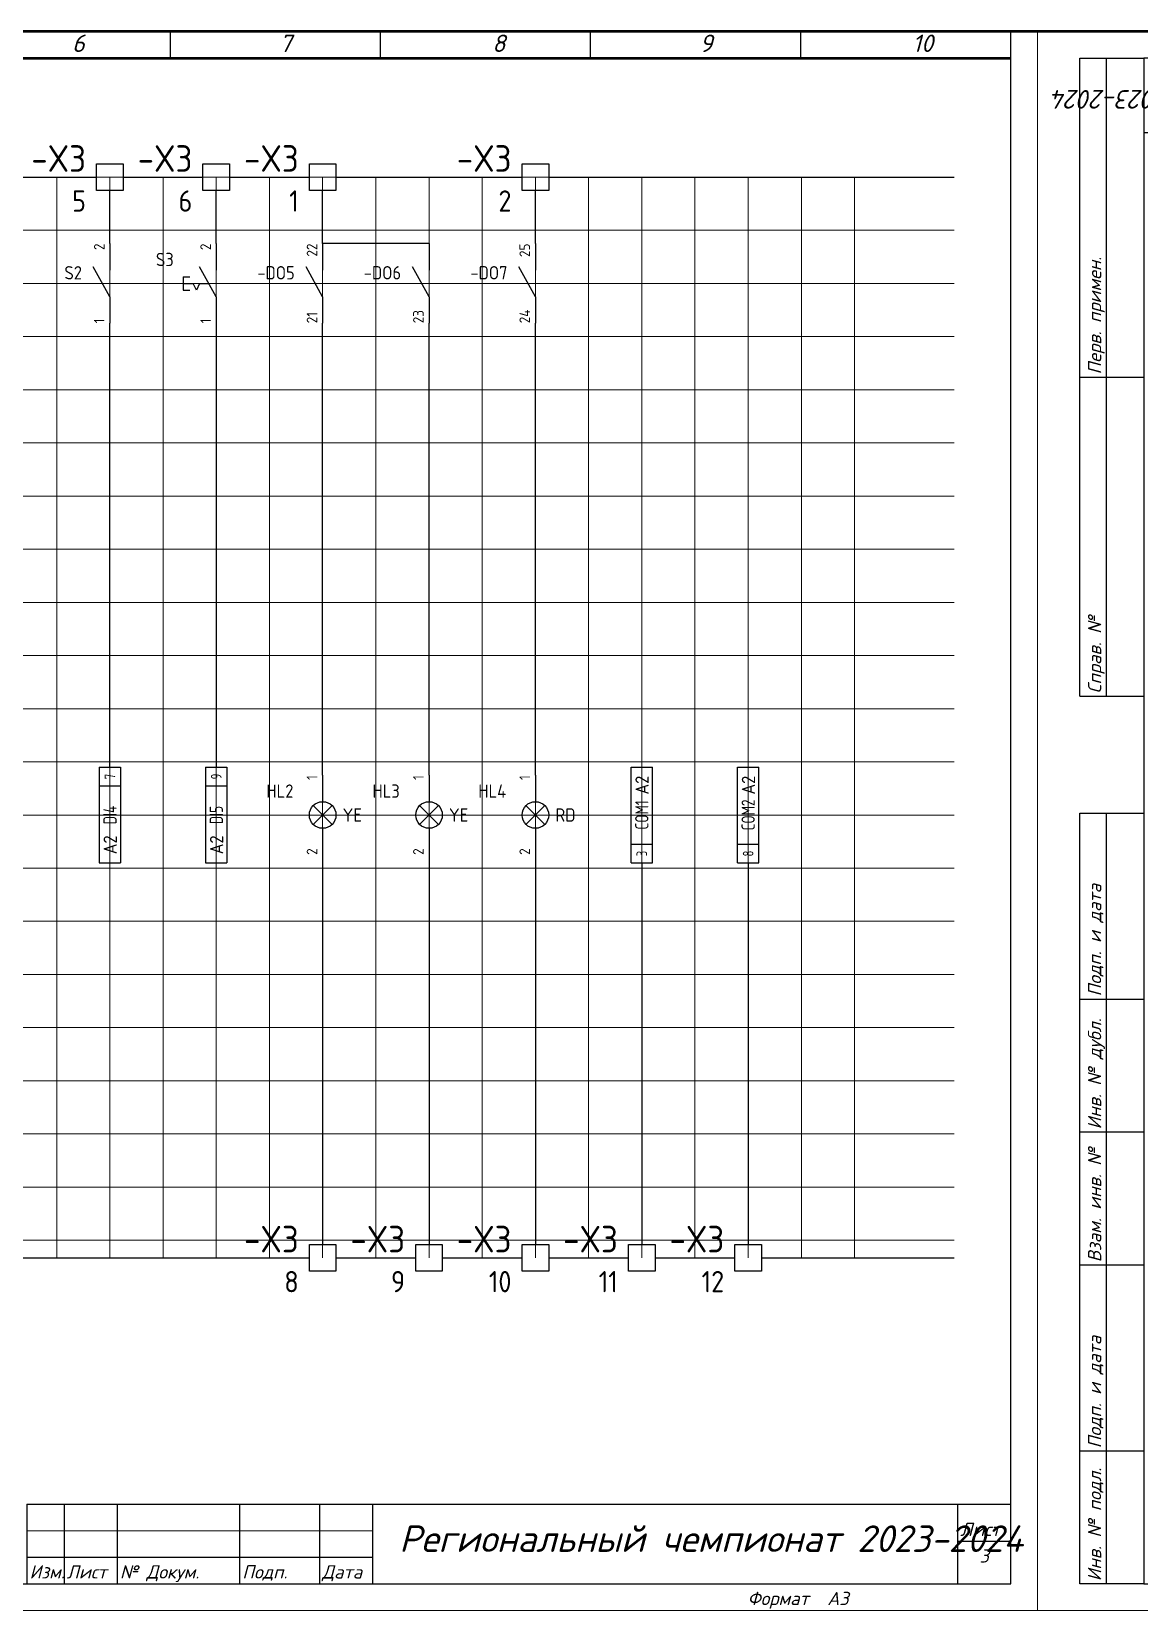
# Model space of a CAD drawing. Header units: millimetres. Extents: x 0 to 53000, y -591 to 24400.
# Drawn here: x 5021.9 to 5230.2, y 286.9 to 583.9 of the extents above; entities that cross this region are included whole.
import ezdxf
from ezdxf.enums import TextEntityAlignment as Align

# ---------------------------------------------------------------- set-up
doc = ezdxf.new("R2010")
doc.units = ezdxf.units.MM
doc.linetypes.add('Caddy_Solid', pattern=[0])
doc.layers.add('4', color=4, linetype='Continuous', lineweight=15)
doc.layers.add('Основная', color=7, linetype='Continuous', lineweight=30)
for name, color, linetype in [('MISC', 7, 'Continuous'), ('SYMS', 7, 'Continuous'), ('TAGFIXED', 7, 'Continuous'), ('TAGS', 150, 'Continuous'), ('TERMS', 123, 'Continuous'), ('WIRES', 7, 'Continuous'), ('YEL_14_THHN', 7, 'Continuous')]:
    doc.layers.add(name, color=color, linetype=linetype)
doc.layers.add('Привязки', color=2, linetype='Continuous', lineweight=0, plot=False, transparency=0.8)
doc.layers.add('рамка', color=253, linetype='Continuous', lineweight=5, transparency=0.8)
doc.styles.add('WD_IEC', font='ISOCP2.shx', dxfattribs={"width": 0.9, "height": 4})
doc.styles.add('текст', font='isocpeui.ttf')

# ---------------------------------------------------------------- blocks, each defined once
blk = doc.blocks.new('*U101')
at = {"layer": 'Привязки'}
blk.add_line((0, 101.64), (0, -101.64), dxfattribs=at)
blk = doc.blocks.new('*U102')
at = {"layer": 'Привязки', "color": 0, "linetype": 'ByBlock', "lineweight": -2, "transparency": 16777216}
for p in [(0, 0), (10, 0), (20, 0), (30, 0), (40, 0), (50, 0), (60, 0), (70, 0), (80, 0), (90, 0), (100, 0), (110, 0), (120, 0), (130, 0), (140, 0), (150, 0), (160, 0), (170, 0), (180, 0), (190, 0), (200, 0), (210, 0), (220, 0), (230, 0), (240, 0), (250, 0), (260, 0), (270, 0), (280, 0), (290, 0), (300, 0), (310, 0), (320, 0), (330, 0), (340, 0)]:
    blk.add_blockref('*U101', p, dxfattribs=at)
blk = doc.blocks.new('*U103')
at = {"layer": 'Привязки'}
blk.add_line((-179.37, 0), (179.37, 0), dxfattribs=at)
blk = doc.blocks.new('*U104')
at = {"layer": 'Привязки', "color": 0, "linetype": 'ByBlock', "lineweight": -2, "transparency": 16777216}
for p in [(0, 0), (0, -10), (0, -20), (0, -30), (0, -40), (0, -50), (0, -60), (0, -70), (0, -80), (0, -90), (0, -100), (0, -110), (0, -120), (0, -130), (0, -140), (0, -150), (0, -160), (0, -170), (0, -180), (0, -190), (0, -200)]:
    blk.add_blockref('*U103', p, dxfattribs=at)
blk = doc.blocks.new('VCR21')
for p, q in [((0, 7.5), (0, 2.5)), ((0, -2.5), (-3.12, 3.12)), ((0, -2.5), (0, -7.5))]:
    blk.add_line(p, q)
at = {"style": 'WD_IEC'}
for tag, p in [('INST', (-5.25, 6.75)), ('LOC', (-5.25, 3.75)), ('TAG2', (-5.25, 0.75)), ('XREF', (-5.25, -3.75)), ('DESC1', (-5.25, -6.75)), ('DESC2', (-5.25, -9.75)), ('DESC3', (-5.25, -12.75))]:
    blk.add_attdef(tag, text='', height=2.5, dxfattribs=at).set_placement(p, align=Align.RIGHT)
blk.add_attdef('TERM01', text='', height=2, rotation=90, dxfattribs=at).set_placement((-1, 7.5), align=Align.RIGHT)
at = {"style": 'WD_IEC', "flags": 1}
for tag, p, height in [('X2TERM01', (0, 7.5), 0.32), ('X4LINK', (-2.75, 0), 0.32), ('X1LINK', (-0.5, 0), 0.32), ('CONTACT', (4, -3.5), 1), ('FAMILY', (4, -5), 1), ('COMMON', (5.25, -4.75), 1), ('X8TERM02', (0, -7.5), 0.32)]:
    blk.add_attdef(tag, p, '', height=height, dxfattribs=at)
at = {"style": 'WD_IEC'}
blk.add_attdef('TERM02', (-1, -7.5), '', height=2, rotation=90, dxfattribs=at)
blk = doc.blocks.new('VPB11L')
for p, q in [((0, 7.5), (0, 2.5)), ((0, -2.5), (-3.125, 3.125)), ((-6.25, 1.25), (-6.25, -1.25)), ((-6.25, 1.25), (-5, 1.25)), ((-6.25, 0), (-4.375, 0)), ((-3.75, -1.25), (-4.375, 0)), ((-3.125, 0), (-3.75, -1.25)), ((-3.125, 0), (-1.389, 0)), ((-6.25, -1.25), (-5, -1.25)), ((0, -2.5), (0, -7.5))]:
    blk.add_line(p, q)
at = {"style": 'WD_IEC'}
for tag, p in [('INST', (-8, 10.25)), ('LOC', (-8, 6.75)), ('TAG1', (-8, 3.25)), ('DESC1', (-8, -10.35)), ('DESC2', (-8, -13.85)), ('DESC3', (-8, -17.35))]:
    blk.add_attdef(tag, text='', height=2.5, dxfattribs=at).set_placement(p, align=Align.RIGHT)
blk.add_attdef('TERM01', text='', height=2, rotation=90, dxfattribs=at).set_placement((-1, 7.5), align=Align.RIGHT)
at = {"style": 'WD_IEC', "flags": 1}
for tag, p, height in [('X2TERM01', (0, 7.5), 0.32), ('CONTACT', (0.5, 4.5), 1), ('COMMON', (1.75, 3.25), 1), ('X1LINK', (0, 0), 0.32), ('ASSYCODE', (1, -4), 1), ('FAMILY', (1, -5.5), 1), ('X8TERM02', (0, -7.5), 0.32), ('CATDESC', (1, -7), 1)]:
    blk.add_attdef(tag, p, '', height=height, dxfattribs=at)
at = {"style": 'WD_IEC', "flags": 9}
for tag, p in [('MFG', (-8.5, -0.25)), ('CAT', (-8.5, -2.75))]:
    blk.add_attdef(tag, text='', height=1.5, dxfattribs=at).set_placement(p, align=Align.RIGHT)
at = {"style": 'WD_IEC'}
blk.add_attdef('TERM02', (-1, -7.5), '', height=2, rotation=90, dxfattribs=at)
at = {"lineweight": 15, "style": 'WD_IEC'}
blk.add_attdef('XREF', text='', height=2.5, dxfattribs=at).set_placement((-8, -6.35), align=Align.RIGHT)
blk = doc.blocks.new('*U107')
for p, q in [((8, 232), (8, 292)), ((8, 292), (20, 292)), ((13, 232), (13, 292)), ((90, 292), (90, 292)), ((90, 292), (90, 292)), ((90, 278), (90, 292)), ((90, 292), (90, 292)), ((90, 292), (90, 292)), ((90, 292), (90, 292)), ((20, 278), (90, 278)), ((8, 232), (20, 232)), ((8, 172), (8, 232)), ((13, 172), (13, 232)), ((8, 172), (20, 172)), ((8, 115), (8, 150)), ((8, 150), (20, 150)), ((13, 115), (13, 150)), ((8, 90), (8, 115)), ((8, 115), (20, 115)), ((13, 90), (13, 115)), ((8, 65), (8, 90)), ((8, 90), (20, 90)), ((13, 65), (13, 90)), ((8, 30), (8, 65)), ((8, 65), (20, 65)), ((13, 30), (13, 65)), ((8, 5), (8, 30)), ((8, 30), (20, 30)), ((13, 5), (13, 30)), ((230, 20), (415, 20)), ((230, 20), (230, 5)), ((237, 20), (237, 5)), ((247, 20), (247, 5)), ((270, 20), (270, 5)), ((285, 20), (285, 5)), ((295, 20), (295, 5)), ((405, 20), (405, 5)), ((415, 20), (415, 20)), ((415, 20), (415, 20)), ((405, 13), (415, 13)), ((230, 10), (295, 10)), ((20, 5), (8, 5)), ((230, 5), (295, 5)), ((415, 5), (415, 5)), ((415, 5), (415, 5)), ((415, 5), (415, 5)), ((415, 5), (415, 5)), ((415, 5), (415, 5)), ((415, 5), (415, 5)), ((415, 5), (415, 5))]:
    blk.add_line(p, q)
blk.add_lwpolyline([(20, 5), (415, 5), (415, 292), (20, 292)], close=True)
at = {"layer": '4'}
for p, q in [((230, 15), (295, 15)), ((415, 5), (415, 5)), ((415, 5), (415, 5)), ((415, 5), (415, 5)), ((415, 5), (415, 5)), ((415, 5), (415, 5)), ((415, 5), (415, 5)), ((415, 5), (415, 5)), ((415, 5), (415, 5)), ((415, 5), (415, 5))]:
    blk.add_line(p, q, dxfattribs=at)
at = {"layer": 'Привязки'}
blk.add_lwpolyline([(0, 0), (420, 0), (420, 297), (0, 297)], close=True, dxfattribs=at)
at = {"layer": 'рамка'}
blk.add_lwpolyline([(0, 297), (420, 297), (420, 0), (0, 0)], close=True, dxfattribs=at)
at = {"style": 'текст'}
for s, p in [('Перв. примен.', (12, 232.5)), ('Справ. №', (12, 172.5)), ('Подп. и дата', (12, 115.5)), ('Инв. № дубл.', (12, 90.5)), ('Взам. инв. №', (12, 65.5)), ('Подп. и дата', (12, 30.5)), ('Инв. № подл.', (12, 5.5))]:
    blk.add_text(s, height=2.5, rotation=90, dxfattribs=at).set_placement(p)
for s, height, p in [('Лист', 2.5, (405.5, 14)), ('Изм.', 2.5, (230.5, 6)), ('Лист', 2.5, (237.5, 6)), ('№ Докум.', 2.5, (247.5, 6)), ('Подп.', 2.5, (270.5, 6)), ('Дата', 2.5, (285.5, 6)), ('Ф2.104-1.', 0.005, (20, 4.99)), ('Ф2.104-1а.', 2.5, (20.5, 1)), ('Формат', 2.5, (365.5, 1)), ('А3', 2.5, (380.5, 1)), ('Разраб.', 0.0000135, (415, 5)), ('Пров.', 0.0000135, (415, 5)), ('Т.контр.', 0.0000135, (415, 5)), ('Н.контр.', 0.0000135, (415, 5)), ('Утв.', 0.0000135, (415, 5)), ('Лит.', 0.0000135, (415, 5)), ('Масса', 0.0000135, (415, 5)), ('Масштаб', 0.0000135, (415, 5)), ('Листов', 0.0000135, (415, 5)), ('А4', 0.025, (419.61, 0.01)), ('А2', 0.00833, (419.87, 0)), ('А1', 0.00625, (419.9, 0)), ('А0', 0.005, (419.92, 0))]:
    blk.add_text(s, height=height, dxfattribs=at).set_placement(p)
for tag, p, height in [('12', (90, 292), 0.00000373), ('13', (90, 292), 0.00000373), ('27', (90, 292), 0.00000522), ('29', (105, 249), 3.5), ('ИЗМ2', (230.5, 16), 2.5), ('ЛИСТИЗМ2', (237.5, 16), 2.5), ('№ДОКУМИЗМ2', (247.5, 16), 2.5), ('28', (415, 20), 0.0000438), ('ОБОЗНАЧЕНИЕ', (300, 11), 5), ('ИЗМ1', (230.5, 11), 2.5), ('ЛИСТИЗМ1', (237.5, 11), 2.5), ('№ДОКУМИЗМ1', (247.5, 11), 2.5), ('ПОДПИЗМ1', (270.5, 11), 2.5), ('ДАТАИЗМ1', (285.5, 11), 2.5), ('ДАТАНКОНТР', (285.5, 11), 2.5), ('ДАТАУТВ', (285.5, 6), 2.5), ('РАЗРАБ', (415, 5), 0.0000135), ('ЛИСТОВ', (415, 5), 0.0000135), ('ПРОВ', (415, 5), 0.0000135), ('ТКОНТР', (415, 5), 0.0000135), ('НКОНТР', (415, 5), 0.0000135), ('УТВ', (415, 5), 0.0000135), ('10', (415, 5), 0.0000135), ('11', (415, 5), 0.0000135), ('ПОДПИЗМ2', (415, 5), 0.0000135), ('ДАТАИЗМ2', (415, 5), 0.0000135), ('ИЗМ3', (415, 5), 0.0000135), ('ЛИСТИЗМ3', (415, 5), 0.0000135), ('№ДОКУМИЗМ3', (415, 5), 0.0000135), ('ПОДПИЗМ3', (415, 5), 0.0000135), ('ДАТАИЗМ3', (415, 5), 0.0000135), ('ИЗМ4', (415, 5), 0.0000135), ('ЛИСТИЗМ4', (415, 5), 0.0000135), ('№ДОКУМИЗМ4', (415, 5), 0.0000135), ('ПОДПИЗМ4', (415, 5), 0.0000135), ('ДАТАИЗМ4', (415, 5), 0.0000135), ('ДАТАРАЗРАБ', (415, 5), 0.0000135), ('ДАТАПРОВ', (415, 5), 0.0000135), ('ДАТАТКОНТР', (415, 5), 0.0000135)]:
    blk.add_attdef(tag, p, '', height=height, dxfattribs=at)
for tag, p, height, rotation in [('ОБОЗНАЧЕНИЕ-ВЕРХ', (85, 286), 3.5, 180), ('ПРИМЕНЯЕМОСТЬ', (19, 232.5), 2.5, 90), ('СПРАВ№', (19, 172.5), 2.5, 90), ('ДАТАУЧЁТАДУБЛ', (19, 115.5), 2.5, 90), ('ИНВ№ДУБЛ', (19, 90.5), 2.5, 90), ('ВЗАМИНВ№', (19, 65.5), 2.5, 90), ('ДАТАУЧЁТА', (19, 30.5), 2.5, 90), ('ИНВ№ПОДЛ', (19, 5.5), 2.5, 90)]:
    blk.add_attdef(tag, p, '', height=height, rotation=rotation, dxfattribs=at)
blk.add_attdef('30', text='', height=5, dxfattribs=at).set_placement((355, 34), align=Align.MIDDLE)
for tag, height, p in [('ЛИСТ', 2.5, (410, 9)), ('НАИМЕНОВАНИЕ1', 0.000027, (415, 5)), ('НАИМЕНОВАНИЕ2', 0.0000189, (415, 5)), ('НАИМЕНОВАНИЕ3', 0.0000189, (415, 5)), ('НАИМЕНОВАНИЕ4', 0.0000135, (415, 5)), ('МАССА', 0.0000189, (415, 5)), ('МАСШТАБ', 0.0000189, (415, 5)), ('МАТЕРИАЛ1', 0.0000135, (415, 5)), ('МАТЕРИАЛ2', 0.0000135, (415, 5)), ('МАТЕРИАЛ3', 0.0000135, (415, 5)), ('ПРЕДПРИЯТИЕ1', 0.0000189, (415, 5)), ('ПРЕДПРИЯТИЕ2', 0.0000189, (415, 5)), ('ПРЕДПРИЯТИЕ3', 0.0000189, (415, 5))]:
    blk.add_attdef(tag, text='', height=height, dxfattribs=at).set_placement(p, align=Align.CENTER)
for tag in ['ЛИТЕРА', 'ЛИТЕРА2', 'ЛИТЕРА3']:
    blk.add_attdef(tag, text='', height=0.0000135, dxfattribs=at).set_placement((415, 5), align=Align.RIGHT)
for tag in ['ИНДЕКС', 'ИНДЕКС2', 'ИНДЕКС3']:
    blk.add_attdef(tag, text='', height=0.0000135, dxfattribs=at).set_placement((415, 5), align=Align.TOP_LEFT)
blk = doc.blocks.new('PLCIOI1TV')
for p, q in [((-2, 9), (-2, -9)), ((-2, 9), (2, 9)), ((2, 9), (2, -9)), ((-2, 5.5), (2, 5.5)), ((-2, -9), (2, -9))]:
    blk.add_line(p, q)
at = {"style": 'WD_IEC', "width": 0.9}
blk.add_attdef('TERMDESC01', text='', height=2, rotation=90, dxfattribs=at).set_placement((2.25, 10), align=Align.TOP_LEFT)
at = {"style": 'WD_IEC', "width": 0.8}
for tag, p in [('INST', (-3.5, 6.5)), ('LOC', (-3.5, 3))]:
    blk.add_attdef(tag, text='', height=2.5, dxfattribs=at).set_placement(p, align=Align.RIGHT)
for tag, height, p in [('TERM01', 2, (0, 7.25)), ('TAGA01', 2.5, (0, 0))]:
    blk.add_attdef(tag, text='', height=height, rotation=90, dxfattribs=at).set_placement(p, align=Align.MIDDLE)
at = {"style": 'WD_IEC', "flags": 1}
blk.add_attdef('X2TERM01', text='', height=0.25, rotation=90, dxfattribs=at).set_placement((0, 9), align=Align.RIGHT)
at = {"style": 'WD_IEC', "width": 0.9}
blk.add_attdef('LINE1', text='', height=2.5, rotation=90, dxfattribs=at).set_placement((4.41, 1), align=Align.CENTER)
blk.add_attdef('LINE2', text='', height=2.5, rotation=90, dxfattribs=at).set_placement((5.02, 1), align=Align.TOP_CENTER)
at = {"style": 'WD_IEC'}
for tag, p in [('TAG1', (-3.5, -0.5)), ('XREF', (-3.5, -4.5))]:
    blk.add_attdef(tag, text='', height=2.5, dxfattribs=at).set_placement(p, align=Align.RIGHT)
at = {"linetype": 'Continuous', "style": 'WD_IEC', "flags": 9}
for tag, p in [('ASSYCODE', (-2.39, -1.18)), ('FAMILY', (-2.39, -7.68))]:
    blk.add_attdef(tag, text='', height=0.16, rotation=90, dxfattribs=at).set_placement(p, align=Align.CENTER)
at = {"style": 'WD_IEC'}
for tag, width, p in [('MFG', 0.8, (-7, -20)), ('DESC', 0.8, (-4, -20)), ('DESCA01', 0.9, (-0.5, -20)), ('DESCB01', 0.9, (2.5, -20)), ('DESCC01', 0.9, (5.5, -20)), ('DESCD01', 0.9, (8.5, -20)), ('DESCE01', 0.9, (11.5, -20)), ('CAT', 0.9, (-7, -27))]:
    blk.add_attdef(tag, text='', height=2.5, rotation=90, dxfattribs=dict(at, width=width)).set_placement(p, align=Align.RIGHT)
blk = doc.blocks.new('VLT1G')
for p, q in [((0, 7.5), (0, 2.5)), ((-1.77, -1.77), (1.77, 1.77)), ((1.77, -1.77), (-1.77, 1.77)), ((0, -2.5), (0, -7.5))]:
    blk.add_line(p, q)
blk.add_circle((0, 0), 2.5)
at = {"style": 'WD_IEC'}
for tag, p in [('INST', (-5.5, 10.25)), ('LOC', (-5.5, 6.75)), ('TAG1', (-5.5, 3.25)), ('DESC1', (-5.5, -6.35)), ('DESC2', (-5.5, -9.85)), ('DESC3', (-5.5, -13.35))]:
    blk.add_attdef(tag, text='', height=2.5, dxfattribs=at).set_placement(p, align=Align.RIGHT)
blk.add_attdef('TERM01', text='', height=2, rotation=90, dxfattribs=at).set_placement((-1, 7.5), align=Align.RIGHT)
at = {"style": 'WD_IEC', "flags": 1}
for tag, p, height in [('X2TERM01', (0, 7.5), 0.32), ('X4LINK', (-3, 0), 0.32), ('X1LINK', (3, 0), 0.32), ('ASSYCODE', (1, -4), 1), ('FAMILY', (1, -5.5), 1), ('X8TERM02', (0, -7.5), 0.32), ('CATDESC', (1, -7), 1)]:
    blk.add_attdef(tag, p, '', height=height, dxfattribs=at)
at = {"style": 'WD_IEC', "flags": 9}
for tag, p in [('MFG', (-6, -0.25)), ('CAT', (-6, -2.75))]:
    blk.add_attdef(tag, text='', height=1.5, dxfattribs=at).set_placement(p, align=Align.RIGHT)
at = {"style": 'WD_IEC'}
blk.add_attdef('TERM02', (-1, -7.5), '', height=2, rotation=90, dxfattribs=at)
at = {"lineweight": 13, "style": 'WD_IEC'}
blk.add_attdef('COLOR', text='', height=2.5, dxfattribs=at).set_placement((3.75, 0), align=Align.MIDDLE_LEFT)
at = {"lineweight": 15, "style": 'WD_IEC'}
for tag, p in [('XREF', (-5.5, -18)), ('WDTAGALT', (-5.5, -21))]:
    blk.add_attdef(tag, text='', height=2.5, dxfattribs=at).set_placement(p, align=Align.RIGHT)
blk = doc.blocks.new('VT1001')
for p, q in [((-1.25, -1.25), (-1.25, 1.25)), ((-1.25, 1.25), (1.25, 1.25)), ((1.25, 1.25), (1.25, -1.25)), ((1.25, -1.25), (-1.25, -1.25))]:
    blk.add_line(p, q)
at = {"style": 'WD_IEC', "flags": 1}
for tag, p, height in [('ASSYCODE', (2.75, 10.75), 1), ('CATDESC', (2.75, 9.25), 1), ('MFG', (2.75, 7.25), 1.5), ('CAT', (2.75, 4.75), 1.5), ('X2PIN01', (0, 2.25), 0.25), ('X2TERM01', (0, 1.25), 0.25), ('X2TERMDESC01', (0, 1.75), 0.4), ('X4PIN01', (-1.25, 1), 0.25), ('X4TERM01', (-1.25, 0), 0.25), ('X4TERMDESC01', (-1.25, 0.5), 0.4), ('STRIPSEQ', (0, 0), 0.025), ('X8PIN01', (0, -0.25), 0.25), ('X1PIN01', (1.25, 1), 0.25), ('X1TERM01', (1.25, 0), 0.25), ('X1TERMDESC01', (1.25, 0.5), 0.4), ('LINKTERM', (0, -0.04), 0.025), ('X8TERM01', (0, -1.25), 0.25), ('X8TERMDESC01', (0, -0.75), 0.4)]:
    blk.add_attdef(tag, p, '', height=height, dxfattribs=at)
at = {"style": 'WD_IEC'}
for tag, p in [('INST', (-2.25, 6.5)), ('LOC', (-2.25, 3.5)), ('DESC1', (-2.25, -6.25)), ('DESC2', (-2.25, -9.25)), ('DESC3', (-2.25, -12.25))]:
    blk.add_attdef(tag, text='', height=2.5, dxfattribs=at).set_placement(p, align=Align.RIGHT)
at = {"style": 'WD_IEC', "flags": 8}
for tag, height, p in [('TAGSTRIP', 2.5, (-2.25, 0.5)), ('TERM01', 2, (-2.25, -3.25))]:
    blk.add_attdef(tag, text='', height=height, dxfattribs=at).set_placement(p, align=Align.RIGHT)

msp = doc.modelspace()

# ---------------------------------------------------------------- linework, layer by layer
msp.add_line((4811, 583.88897), (5206, 583.88898))
at = {"linetype": 'Caddy_Solid', "lineweight": 25}
for p, q in [((5048, 578.88897), (5048, 583.88897)), ((5087.5, 578.88897), (5087.5, 583.88897)), ((5127, 578.88897), (5127, 583.88897)), ((5166.5, 578.88897), (5166.5, 583.88897)), ((5206, 578.88897), (5206, 583.88897))]:
    msp.add_line(p, q, dxfattribs=at)
at = {"linetype": 'Caddy_Solid', "lineweight": 50}
msp.add_line((4811, 578.88897), (5206, 578.88897), dxfattribs=at)
at = {"layer": 'WIRES'}
for p, q in [((4999.11407, 556.51665), (5034.11407, 556.51665)), ((5039.11407, 556.51665), (5054.11407, 556.51665)), ((5059.11407, 556.51665), (5074.11407, 556.51665)), ((5079.11407, 556.51665), (5114.11407, 556.51665)), ((5119.11407, 556.51665), (5195.34636, 556.51665)), ((5036.61407, 544.01665), (5036.61407, 554.00888)), ((5056.61407, 544.01665), (5056.61407, 554.00888)), ((5076.61407, 544.01665), (5076.61407, 554.01665)), ((5116.61407, 544.01665), (5116.61407, 554.01665)), ((5096.61407, 544.01665), (5076.61407, 544.01665)), ((5076.61407, 429.01665), (5076.61407, 355.73743)), ((5096.61407, 429.01665), (5096.61407, 355.73743)), ((5116.61407, 429.01665), (5116.61407, 355.73743)), ((5136.61407, 427.51665), (5136.61407, 355.73743)), ((5156.61407, 427.51665), (5156.61407, 355.73743)), ((5079.11407, 353.23743), (5094.11407, 353.23743)), ((5099.11407, 353.23743), (5114.11407, 353.23743)), ((5119.11407, 353.23743), (5134.11407, 353.23743)), ((5139.11407, 353.23743), (5154.11407, 353.23743)), ((5159.11407, 353.23743), (5195.34636, 353.23743))]:
    msp.add_line(p, q, dxfattribs=at)
at = {"layer": 'YEL_14_THHN'}
for p, q in [((5036.61407, 445.51665), (5036.61407, 529.01665)), ((5056.61407, 529.01665), (5056.61407, 445.51665)), ((5076.61407, 444.01665), (5076.61407, 529.01665)), ((5096.61407, 444.01665), (5096.61407, 529.01665)), ((5116.61407, 444.01665), (5116.61407, 529.01665)), ((5019.11407, 353.2452), (5074.11407, 353.2452))]:
    msp.add_line(p, q, dxfattribs=at)
at = {"layer": 'Основная', "linetype": 'Caddy_Solid', "lineweight": 50}
for p, q in [((5211.00001, 583.88897), (4791.00001, 583.88897)), ((5631.00001, 583.88897), (5211.00001, 583.88897))]:
    msp.add_line(p, q, dxfattribs=at)

# ---------------------------------------------------------------- block references
for p, values in [((4791, 286.88897), {'ОБОЗНАЧЕНИЕ': 'Региональный чемпионат 2023-2024', 'ОБОЗНАЧЕНИЕ-ВЕРХ': 'Региональный чемпионат 2023-2024', 'РАЗРАБ': 'МК', 'ЛИСТОВ': '4', 'ЛИСТ': '3', 'МАТЕРИАЛ2': 'Монтажная схема', 'ДАТАРАЗРАБ': '2023'}), ((5211, 286.88897), {'ОБОЗНАЧЕНИЕ': 'Региональный чемпионат 2023-2024', 'ОБОЗНАЧЕНИЕ-ВЕРХ': 'Региональный чемпионат 2023-2024', 'РАЗРАБ': 'МК', 'ЛИСТОВ': '4', 'ЛИСТ': '4', 'МАТЕРИАЛ2': 'Монтажная схема', 'ДАТАРАЗРАБ': '2023'})]:
    msp.add_blockref('*U107', p).add_auto_attribs(values)
at = {"layer": 'SYMS'}
ref = msp.add_blockref('VT1001', (5036.61407, 556.50888), dxfattribs=dict(at, xscale=2, yscale=2, zscale=2))
ref.add_attrib('TERM01', '5', dxfattribs={"layer": 'TERMS', "height": 4, "style": 'WD_IEC', "flags": 8}).set_placement((5032.11407, 550.00888), align=Align.RIGHT)
ref.add_attrib('TAGSTRIP', '-X3', dxfattribs={"layer": 'TAGS', "height": 5, "style": 'WD_IEC', "flags": 8}).set_placement((5032.11407, 557.50888), align=Align.RIGHT)
ref = msp.add_blockref('VT1001', (5056.61407, 556.50888), dxfattribs=dict(at, xscale=2, yscale=2, zscale=2))
ref.add_attrib('TERM01', '6', dxfattribs={"layer": 'TERMS', "height": 4, "style": 'WD_IEC', "flags": 8}).set_placement((5052.11407, 550.00888), align=Align.RIGHT)
ref.add_attrib('TAGSTRIP', '-X3', dxfattribs={"layer": 'TAGS', "height": 5, "style": 'WD_IEC', "flags": 8}).set_placement((5052.11407, 557.50888), align=Align.RIGHT)
ref = msp.add_blockref('VT1001', (5076.61407, 556.51665), dxfattribs=dict(at, xscale=2, yscale=2, zscale=2))
ref.add_attrib('TERM01', '1', dxfattribs={"layer": 'TERMS', "height": 4, "style": 'WD_IEC', "flags": 8}).set_placement((5072.11407, 550.01665), align=Align.RIGHT)
ref.add_attrib('TAGSTRIP', '-X3', dxfattribs={"layer": 'TAGS', "height": 5, "style": 'WD_IEC', "flags": 8}).set_placement((5072.11407, 557.51665), align=Align.RIGHT)
ref = msp.add_blockref('VT1001', (5116.61407, 556.51665), dxfattribs=dict(at, xscale=2, yscale=2, zscale=2))
ref.add_attrib('TERM01', '2', dxfattribs={"layer": 'TERMS', "height": 4, "style": 'WD_IEC', "flags": 8}).set_placement((5112.11407, 550.01665), align=Align.RIGHT)
ref.add_attrib('TAGSTRIP', '-X3', dxfattribs={"layer": 'TAGS', "height": 5, "style": 'WD_IEC', "flags": 8}).set_placement((5112.11407, 557.51665), align=Align.RIGHT)
ref = msp.add_blockref('VCR21', (5036.61407, 536.51665), dxfattribs=at)
ref.add_attrib('TAG2', 'S2', dxfattribs={"layer": 'TAGS', "height": 2.5, "style": 'WD_IEC'}).set_placement((5031.36407, 537.26665), align=Align.RIGHT)
ref.add_attrib('TERM01', '2', dxfattribs={"layer": 'TERMS', "height": 2, "rotation": 90, "style": 'WD_IEC'}).set_placement((5035.61407, 544.01665), align=Align.RIGHT)
ref.add_attrib('TERM02', '1', (5035.61407, 529.01665), dxfattribs={"layer": 'TERMS', "height": 2, "rotation": 90, "style": 'WD_IEC'})
ref = msp.add_blockref('VPB11L', (5056.61407, 536.51665), dxfattribs=at)
ref.add_attrib('TERM02', '1', (5055.61407, 529.01665), dxfattribs={"layer": 'TERMS', "height": 2, "rotation": 90, "style": 'WD_IEC'})
ref.add_attrib('TERM01', '2', dxfattribs={"layer": 'TERMS', "height": 2, "rotation": 90, "style": 'WD_IEC'}).set_placement((5055.61407, 544.01665), align=Align.RIGHT)
ref.add_attrib('TAG1', 'S3', dxfattribs={"layer": 'TAGS', "height": 2.5, "style": 'WD_IEC'}).set_placement((5048.61407, 539.76665), align=Align.RIGHT)
ref = msp.add_blockref('VCR21', (5076.61407, 536.51665), dxfattribs=at)
ref.add_attrib('TERM02', '21', (5075.61407, 529.01665), dxfattribs={"layer": 'TERMS', "height": 2, "rotation": 90, "style": 'WD_IEC'})
ref.add_attrib('TERM01', '22', dxfattribs={"layer": 'TERMS', "height": 2, "rotation": 90, "style": 'WD_IEC'}).set_placement((5075.61407, 544.01665), align=Align.RIGHT)
ref.add_attrib('TAG2', '-DO5', dxfattribs={"layer": 'TAGS', "height": 2.5, "style": 'WD_IEC'}).set_placement((5071.36407, 537.26665), align=Align.RIGHT)
ref = msp.add_blockref('VCR21', (5096.61407, 536.51665), dxfattribs=at)
ref.add_attrib('TERM02', '23', (5095.61407, 529.01665), dxfattribs={"layer": 'TERMS', "height": 2, "rotation": 90, "style": 'WD_IEC'})
ref.add_attrib('TAG2', '-DO6', dxfattribs={"layer": 'TAGS', "height": 2.5, "style": 'WD_IEC'}).set_placement((5091.36407, 537.26665), align=Align.RIGHT)
ref = msp.add_blockref('VCR21', (5116.61407, 536.51665), dxfattribs=at)
ref.add_attrib('TERM02', '24', (5115.61407, 529.01665), dxfattribs={"layer": 'TERMS', "height": 2, "rotation": 90, "style": 'WD_IEC'})
ref.add_attrib('TERM01', '25', dxfattribs={"layer": 'TERMS', "height": 2, "rotation": 90, "style": 'WD_IEC'}).set_placement((5115.61407, 544.01665), align=Align.RIGHT)
ref.add_attrib('TAG2', '-DO7', dxfattribs={"layer": 'TAGS', "height": 2.5, "style": 'WD_IEC'}).set_placement((5111.36407, 537.26665), align=Align.RIGHT)
ref = msp.add_blockref('PLCIOI1TV', (5036.61407, 436.51665), dxfattribs=at)
ref.add_attrib('TAGA01', 'DI4', dxfattribs={"layer": 'TAGS', "height": 2.5, "rotation": 90, "style": 'WD_IEC', "width": 0.8}).set_placement((5036.61407, 436.51665), align=Align.MIDDLE)
ref.add_attrib('TAG1F', 'A2', dxfattribs={"layer": 'TAGFIXED', "height": 2.5, "rotation": 90, "style": 'WD_IEC'}).set_placement((5036.67091, 430.90228), align=Align.MIDDLE_CENTER)
ref.add_attrib('TERM01', '7', dxfattribs={"layer": 'TERMS', "height": 2, "rotation": 90, "style": 'WD_IEC', "width": 0.8}).set_placement((5036.61407, 443.76665), align=Align.MIDDLE)
ref = msp.add_blockref('PLCIOI1TV', (5056.61407, 436.51665), dxfattribs=at)
ref.add_attrib('TAGA01', 'DI5', dxfattribs={"layer": 'TAGS', "height": 2.5, "rotation": 90, "style": 'WD_IEC', "width": 0.8}).set_placement((5056.61407, 436.51665), align=Align.MIDDLE)
ref.add_attrib('TAG1F', 'A2', dxfattribs={"layer": 'TAGFIXED', "height": 2.5, "rotation": 90, "style": 'WD_IEC'}).set_placement((5056.67091, 430.90228), align=Align.MIDDLE_CENTER)
ref.add_attrib('TERM01', '9', dxfattribs={"layer": 'TERMS', "height": 2, "rotation": 90, "style": 'WD_IEC', "width": 0.8}).set_placement((5056.61407, 443.76665), align=Align.MIDDLE)
ref = msp.add_blockref('PLCIOI1TV', (5136.61407, 436.51665), dxfattribs=dict(at, xscale=-1, rotation=180))
ref.add_attrib('TAGA01', 'COM1', dxfattribs={"layer": 'TAGS', "height": 2.5, "rotation": 90, "style": 'WD_IEC', "width": 0.8}).set_placement((5136.61407, 436.51665), align=Align.MIDDLE)
ref.add_attrib('TAG1F', 'A2', dxfattribs={"layer": 'TAGFIXED', "height": 2.5, "rotation": 90, "style": 'WD_IEC'}).set_placement((5136.67091, 442.13103), align=Align.MIDDLE_CENTER)
ref.add_attrib('TERM01', '3', dxfattribs={"layer": 'TERMS', "height": 2, "rotation": 90, "style": 'WD_IEC', "width": 0.8}).set_placement((5136.61407, 429.26665), align=Align.MIDDLE)
ref = msp.add_blockref('PLCIOI1TV', (5156.61407, 436.51665), dxfattribs=dict(at, xscale=-1, rotation=180))
ref.add_attrib('TAGA01', 'COM2', dxfattribs={"layer": 'TAGS', "height": 2.5, "rotation": 90, "style": 'WD_IEC', "width": 0.8}).set_placement((5156.61407, 436.51665), align=Align.MIDDLE)
ref.add_attrib('TAG1F', 'A2', dxfattribs={"layer": 'TAGFIXED', "height": 2.5, "rotation": 90, "style": 'WD_IEC'}).set_placement((5156.67091, 442.13103), align=Align.MIDDLE_CENTER)
ref.add_attrib('TERM01', '8', dxfattribs={"layer": 'TERMS', "height": 2, "rotation": 90, "style": 'WD_IEC', "width": 0.8}).set_placement((5156.61407, 429.26665), align=Align.MIDDLE)
ref = msp.add_blockref('VLT1G', (5076.61407, 436.51665), dxfattribs=at)
ref.add_attrib('TERM02', '2', (5075.61407, 429.01665), dxfattribs={"layer": 'TERMS', "height": 2, "rotation": 90, "style": 'WD_IEC'})
ref.add_attrib('TERM01', '1', dxfattribs={"layer": 'TERMS', "height": 2, "rotation": 90, "style": 'WD_IEC'}).set_placement((5075.61407, 444.01665), align=Align.RIGHT)
ref.add_attrib('COLOR', 'YE', dxfattribs={"layer": 'MISC', "lineweight": 13, "height": 2.5, "style": 'WD_IEC'}).set_placement((5080.36407, 436.51665), align=Align.MIDDLE_LEFT)
ref.add_attrib('TAG1', 'HL2', dxfattribs={"layer": 'TAGS', "height": 2.5, "style": 'WD_IEC'}).set_placement((5071.11407, 439.76665), align=Align.RIGHT)
ref = msp.add_blockref('VLT1G', (5096.61407, 436.51665), dxfattribs=at)
ref.add_attrib('TERM02', '2', (5095.61407, 429.01665), dxfattribs={"layer": 'TERMS', "height": 2, "rotation": 90, "style": 'WD_IEC'})
ref.add_attrib('TERM01', '1', dxfattribs={"layer": 'TERMS', "height": 2, "rotation": 90, "style": 'WD_IEC'}).set_placement((5095.61407, 444.01665), align=Align.RIGHT)
ref.add_attrib('COLOR', 'YE', dxfattribs={"layer": 'MISC', "lineweight": 13, "height": 2.5, "style": 'WD_IEC'}).set_placement((5100.36407, 436.51665), align=Align.MIDDLE_LEFT)
ref.add_attrib('TAG1', 'HL3', dxfattribs={"layer": 'TAGS', "height": 2.5, "style": 'WD_IEC'}).set_placement((5091.11407, 439.76665), align=Align.RIGHT)
ref = msp.add_blockref('VLT1G', (5116.61407, 436.51665), dxfattribs=at)
ref.add_attrib('TERM02', '2', (5115.61407, 429.01665), dxfattribs={"layer": 'TERMS', "height": 2, "rotation": 90, "style": 'WD_IEC'})
ref.add_attrib('TERM01', '1', dxfattribs={"layer": 'TERMS', "height": 2, "rotation": 90, "style": 'WD_IEC'}).set_placement((5115.61407, 444.01665), align=Align.RIGHT)
ref.add_attrib('COLOR', 'RD', dxfattribs={"layer": 'MISC', "lineweight": 13, "height": 2.5, "style": 'WD_IEC'}).set_placement((5120.36407, 436.51665), align=Align.MIDDLE_LEFT)
ref.add_attrib('TAG1', 'HL4', dxfattribs={"layer": 'TAGS', "height": 2.5, "style": 'WD_IEC'}).set_placement((5111.11407, 439.76665), align=Align.RIGHT)
ref = msp.add_blockref('VT1001', (5076.61407, 353.23743), dxfattribs=dict(at, xscale=2, yscale=2, zscale=2))
ref.add_attrib('TERM01', '8', dxfattribs={"layer": 'TERMS', "height": 4, "style": 'WD_IEC', "flags": 8}).set_placement((5072.11407, 346.73743), align=Align.RIGHT)
ref.add_attrib('TAGSTRIP', '-X3', dxfattribs={"layer": 'TAGS', "height": 5, "style": 'WD_IEC', "flags": 8}).set_placement((5072.11407, 354.23743), align=Align.RIGHT)
ref = msp.add_blockref('VT1001', (5096.61407, 353.23743), dxfattribs=dict(at, xscale=2, yscale=2, zscale=2))
ref.add_attrib('TERM01', '9', dxfattribs={"layer": 'TERMS', "height": 4, "style": 'WD_IEC', "flags": 8}).set_placement((5092.11407, 346.73743), align=Align.RIGHT)
ref.add_attrib('TAGSTRIP', '-X3', dxfattribs={"layer": 'TAGS', "height": 5, "style": 'WD_IEC', "flags": 8}).set_placement((5092.11407, 354.23743), align=Align.RIGHT)
ref = msp.add_blockref('VT1001', (5116.61407, 353.23743), dxfattribs=dict(at, xscale=2, yscale=2, zscale=2))
ref.add_attrib('TERM01', '10', dxfattribs={"layer": 'TERMS', "height": 4, "style": 'WD_IEC', "flags": 8}).set_placement((5112.11407, 346.73743), align=Align.RIGHT)
ref.add_attrib('TAGSTRIP', '-X3', dxfattribs={"layer": 'TAGS', "height": 5, "style": 'WD_IEC', "flags": 8}).set_placement((5112.11407, 354.23743), align=Align.RIGHT)
ref = msp.add_blockref('VT1001', (5136.61407, 353.23743), dxfattribs=dict(at, xscale=2, yscale=2, zscale=2))
ref.add_attrib('TERM01', '11', dxfattribs={"layer": 'TERMS', "height": 4, "style": 'WD_IEC', "flags": 8}).set_placement((5132.11407, 346.73743), align=Align.RIGHT)
ref.add_attrib('TAGSTRIP', '-X3', dxfattribs={"layer": 'TAGS', "height": 5, "style": 'WD_IEC', "flags": 8}).set_placement((5132.11407, 354.23743), align=Align.RIGHT)
ref = msp.add_blockref('VT1001', (5156.61407, 353.23743), dxfattribs=dict(at, xscale=2, yscale=2, zscale=2))
ref.add_attrib('TERM01', '12', dxfattribs={"layer": 'TERMS', "height": 4, "style": 'WD_IEC', "flags": 8}).set_placement((5152.11407, 346.73743), align=Align.RIGHT)
ref.add_attrib('TAGSTRIP', '-X3', dxfattribs={"layer": 'TAGS', "height": 5, "style": 'WD_IEC', "flags": 8}).set_placement((5152.11407, 354.23743), align=Align.RIGHT)
at = {"layer": 'Привязки'}
for name, p in [('*U102', (4836.61407, 454.87704)), ('*U104', (5015.98021, 556.51665))]:
    msp.add_blockref(name, p, dxfattribs=at)

# ---------------------------------------------------------------- texts
at = {"lineweight": 60, "style": 'текст'}
for s, height, p in [('6', 3.27499, (5029.5, 580.04898)), ('7', 3.27499, (5068.5, 580.04898)), ('8', 3.27499, (5108.5, 580.04898)), ('9', 3.27499, (5147.5, 580.04898)), ('10', 3.274994, (5187.5, 580.04898))]:
    msp.add_text(s, height=height, dxfattribs=at).set_placement(p)

doc.saveas('drawing.dxf')
